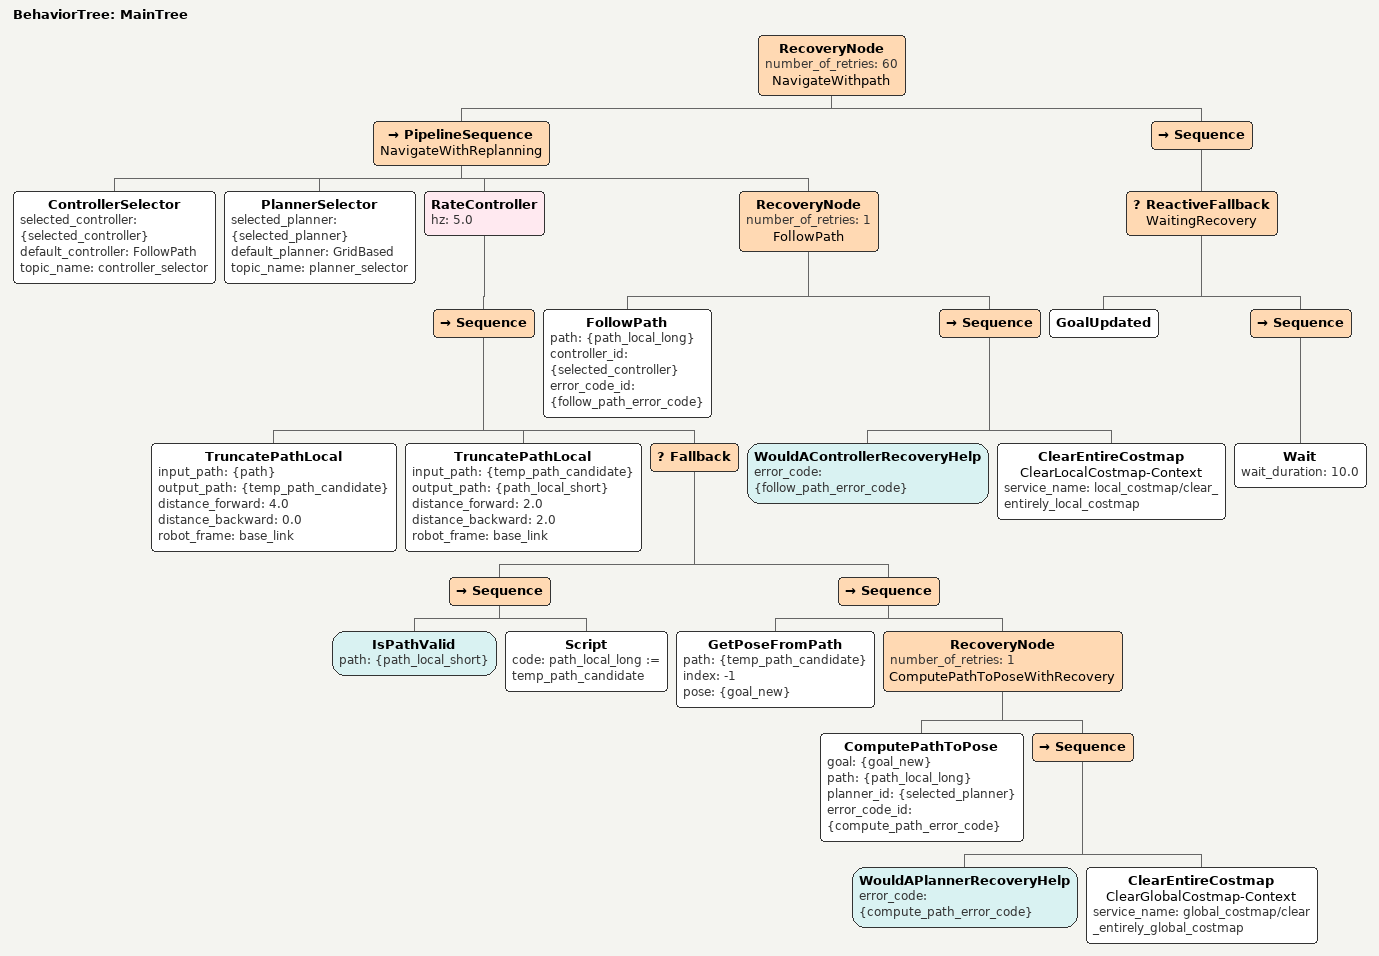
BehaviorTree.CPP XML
<root BTCPP_format="4" main_tree_to_execute="MainTree">
  <BehaviorTree ID="MainTree">
    <RecoveryNode number_of_retries="60" name="NavigateWithpath">
      <PipelineSequence name="NavigateWithReplanning">
        <ControllerSelector selected_controller="{selected_controller}" default_controller="FollowPath" topic_name="controller_selector"/>
        <PlannerSelector selected_planner="{selected_planner}" default_planner="GridBased" topic_name="planner_selector"/>
        <RateController hz="5.0">
          <Sequence>
            <TruncatePathLocal  input_path="{path}"
                                output_path="{temp_path_candidate}"
                                distance_forward="4.0"
                                distance_backward="0.0"
                                robot_frame="base_link"/>

            <TruncatePathLocal  input_path="{temp_path_candidate}"
                                output_path="{path_local_short}"
                                distance_forward="2.0"
                                distance_backward="2.0"
                                robot_frame="base_link"/>

            <Fallback>
              <Sequence>
                  <IsPathValid path="{path_local_short}"/>
                  <Script code="path_local_long := temp_path_candidate" />
              </Sequence>
              <Sequence>
                <GetPoseFromPath path="{temp_path_candidate}" index="-1" pose="{goal_new}"/>
                <RecoveryNode number_of_retries="1" name="ComputePathToPoseWithRecovery">
                  <ComputePathToPose goal="{goal_new}" path="{path_local_long}" planner_id="{selected_planner}" error_code_id="{compute_path_error_code}"/>
                  <Sequence>
                    <WouldAPlannerRecoveryHelp error_code="{compute_path_error_code}"/>
                    <ClearEntireCostmap name="ClearGlobalCostmap-Context" service_name="global_costmap/clear_entirely_global_costmap"/>
                  </Sequence>
                </RecoveryNode>
              </Sequence>
            </Fallback>

          </Sequence>
        </RateController>
        <RecoveryNode number_of_retries="1" name="FollowPath">
          <FollowPath path="{path_local_long}"
                      controller_id="{selected_controller}"
                      error_code_id="{follow_path_error_code}"/>

          <Sequence>
            <WouldAControllerRecoveryHelp error_code="{follow_path_error_code}"/>
            <ClearEntireCostmap name="ClearLocalCostmap-Context"
                                service_name="local_costmap/clear_entirely_local_costmap"/>
          </Sequence>
        </RecoveryNode>
      </PipelineSequence>

      <Sequence>
        <ReactiveFallback name="WaitingRecovery">
          <GoalUpdated/> <Sequence>
            <Wait wait_duration="10.0"/>
            </Sequence>
        </ReactiveFallback>
      </Sequence>
    </RecoveryNode>
  </BehaviorTree>
</root>
